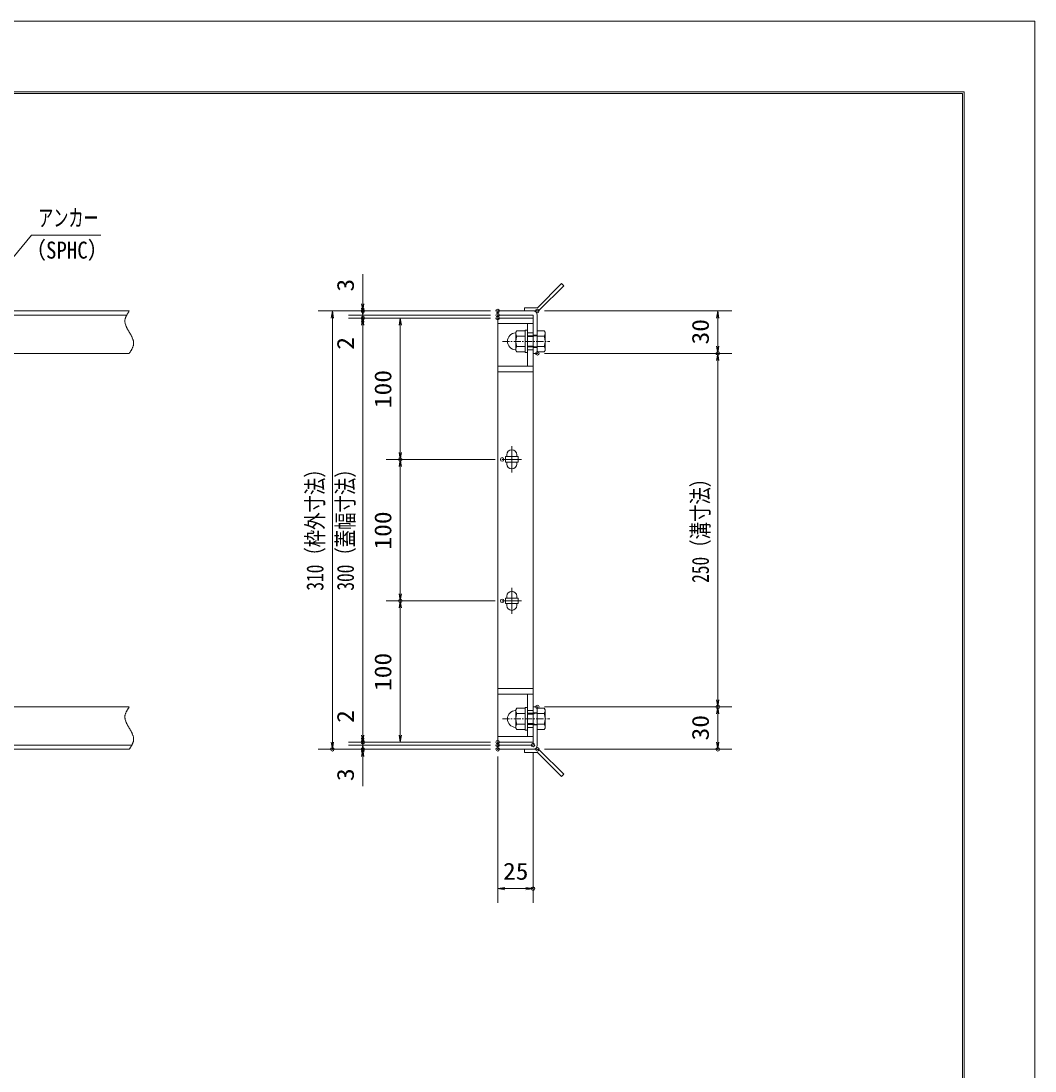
# Model space of a CAD drawing. Units: millimetres, scale not verified. Extents: x -1050 to 1050, y -742 to 742.
# Drawn here: x 333 to 1050, y 0 to 742 of the extents above; entities that cross this region are included whole.
import ezdxf
from ezdxf.enums import TextEntityAlignment as Align

# ---------------------------------------------------------------- set-up
doc = ezdxf.new("R2010")
doc.units = ezdxf.units.MM
doc.header["$LTSCALE"] = 5
doc.header["$PDMODE"] = 32
doc.header["$PDSIZE"] = 2.5
doc.linetypes.add('CHAIN1', pattern=[8, 5, -1, 1, -1])
doc.linetypes.add('DOUBLE_CHAIN1', pattern=[8.8, 5, -1, 0.6, -0.6, 0.6, -1])
for name, color, linetype, lineweight in [('0-0_7-図\u3000枠', 4, 'Continuous', 9), ('0-1_寸法注釈', 2, 'Continuous', 9), ('0-2_蓋', 5, 'Continuous', 9), ('0-3_0', 2, 'Continuous', 9), ('0-4_DEFPOINTS', 134, 'Continuous', 9), ('0-6_想像線', 134, 'DOUBLE_CHAIN1', 9), ('0-7_中心線', 6, 'CHAIN1', 9), ('0-8_締付部品', 7, 'Continuous', 9), ('0-9_枠', 7, 'Continuous', 9), ('0-B_アンカー', 7, 'Continuous', 9)]:
    doc.layers.add(name, color=color, linetype=linetype, lineweight=lineweight)
doc.styles.add('ＭＳ ゴシック', font='')
doc.styles.get('ＭＳ ゴシック').set_extended_font_data('MS Gothic')

# ---------------------------------------------------------------- blocks, each defined once
blk = doc.blocks.new('_OPEN')
at = {"layer": '0-3_0'}
blk.add_line((0, 0), (-5, 0), dxfattribs=at)
blk.add_lwpolyline([(-5, 0.833), (0, 0), (-5, -0.833)], dxfattribs=at)
blk = doc.blocks.new('A$C4F066A7F')
at = {"layer": '0-B_アンカー'}
for p, q in [((0, 96.52), (45.24, 96.52)), ((0, 85.02), (0, 96.52)), ((0, 85.02), (45.24, 85.02)), ((130.26, 0), (45.24, 85.02)), ((138.39, 8.13), (53.37, 93.15)), ((138.39, 8.13), (130.26, 0))]:
    blk.add_line(p, q, dxfattribs=at)
blk.add_arc((45.24, 85.02), 11.5, 45, 90, dxfattribs=at)
blk = doc.blocks.new('A$C6EB770D1')
at = {"layer": '0-B_アンカー'}
for p, q in [((130.257, 96.52), (45.237, 11.5)), ((138.388, 88.388), (53.368, 3.368)), ((138.388, 88.388), (130.257, 96.52)), ((0, 11.5), (45.237, 11.5)), ((0, 11.5), (0, 0)), ((0, 0), (45.237, 0))]:
    blk.add_line(p, q, dxfattribs=at)
blk.add_arc((45.237, 11.5), 11.5, 270, 315, dxfattribs=at)
blk = doc.blocks.new('A$C137235B9')
at = {"layer": '0-8_締付部品'}
for p, q in [((50.87, 77.528), (47.967, 72.5)), ((50.87, 77.528), (80.467, 77.528)), ((80.467, 80), (80.467, 0)), ((88.467, 80), (80.467, 80)), ((88.467, 80), (88.467, 0)), ((123.467, 2.472), (123.467, 77.528)), ((148.064, 77.528), (123.467, 77.528)), ((148.064, 77.528), (150.967, 72.5)), ((47.967, 72.5), (47.967, 7.5)), ((50.87, 58.764), (80.467, 58.764)), ((88.467, 60), (123.467, 60)), ((108.467, 56.615), (88.467, 56.615)), ((114.33, 60), (108.467, 56.615)), ((108.467, 20), (108.467, 60)), ((148.064, 58.764), (123.467, 58.764)), ((150.967, 7.5), (150.967, 72.5)), ((50.87, 2.472), (47.967, 7.5)), ((50.87, 21.236), (80.467, 21.236)), ((50.87, 2.472), (80.467, 2.472)), ((88.467, 0), (80.467, 0)), ((108.467, 23.385), (88.467, 23.385)), ((88.467, 20), (123.467, 20)), ((114.33, 20), (108.467, 23.385)), ((148.064, 21.236), (123.467, 21.236)), ((148.064, 2.472), (123.467, 2.472)), ((148.064, 2.472), (150.967, 7.5))]:
    blk.add_line(p, q, dxfattribs=at)
at = {"layer": '0-8_締付部品', "color": 6, "linetype": 'CHAIN1'}
blk.add_line((0, 40), (167.946, 40), dxfattribs=at)
at = {"layer": '0-8_締付部品'}
for centre, radius, start, end in [((47.967, 40), 30, 92.7294, 267.2706), ((46.467, 71.464), 1.5, 272.7294, 0), ((64.58, 68.146), 16.613, 180, 214.38425), ((110.064, 40), 62.097, 162.41205, 197.58795), ((134.354, 68.146), 16.613, 325.61575, 0), ((88.87, 40), 62.097, 342.41205, 17.58795), ((46.467, 8.536), 1.5, 0, 87.2706), ((64.58, 11.854), 16.613, 145.61575, 180), ((134.354, 11.854), 16.613, 0, 34.38425)]:
    blk.add_arc(centre, radius, start, end, dxfattribs=at)
at = {"layer": '0-9_枠'}
for p, q in [((108.467, 61.25), (123.467, 61.25)), ((108.467, 18.75), (123.467, 18.75))]:
    blk.add_line(p, q, dxfattribs=at)

msp = doc.modelspace()

# ---------------------------------------------------------------- linework, layer by layer
at = {"layer": '0-0_7-図\u3000枠'}
for p in [(-973.75, 691.25), (998.75, -691.25)]:
    msp.add_line(p, (998.75, 691.25), dxfattribs=at)
msp.add_lwpolyline([(-975, 692.5), (1000, 692.5), (1000, -692.5)], dxfattribs=at)
at = {"layer": '0-1_寸法注釈'}
for p, q in [((574.681, 542.475), (574.681, 563.588)), ((574.681, 539.475), (574.681, 544.475)), ((665.063, 537.475), (543.149, 537.475)), ((665.063, 537.475), (564.681, 537.475)), ((574.681, 534.475), (574.681, 537.475)), ((703.11, 537.475), (835.677, 537.475)), ((553.149, 532.475), (553.149, 232.475)), ((665.063, 534.475), (564.681, 534.475)), ((665.063, 534.475), (564.681, 534.475)), ((665.063, 532.475), (564.681, 532.475)), ((665.063, 532.475), (564.681, 532.475)), ((574.681, 534.475), (574.681, 532.475)), ((574.681, 529.475), (574.681, 524.475)), ((574.681, 527.475), (574.681, 506.362)), ((574.681, 527.475), (574.681, 237.475)), ((665.063, 532.475), (591.181, 532.475)), ((601.181, 527.475), (601.181, 437.475)), ((825.677, 532.475), (825.677, 512.475)), ((703.11, 507.475), (835.677, 507.475)), ((703.11, 507.475), (835.677, 507.475)), ((825.677, 502.475), (825.677, 262.475)), ((668.253, 432.475), (591.181, 432.475)), ((668.253, 432.475), (591.181, 432.475)), ((601.181, 427.475), (601.181, 337.475)), ((668.253, 332.475), (591.181, 332.475)), ((668.253, 332.475), (591.181, 332.475)), ((601.181, 237.475), (601.181, 327.475)), ((574.681, 237.475), (574.681, 258.588)), ((703.063, 257.475), (835.677, 257.475)), ((703.063, 257.475), (835.677, 257.475)), ((825.677, 252.475), (825.677, 232.475)), ((574.681, 235.475), (574.681, 240.475)), ((665.063, 232.475), (564.681, 232.475)), ((665.063, 232.475), (564.681, 232.475)), ((665.063, 230.475), (564.681, 230.475)), ((665.063, 230.475), (564.681, 230.475)), ((574.681, 230.475), (574.681, 232.475)), ((574.681, 230.475), (574.681, 227.475)), ((665.063, 232.475), (591.181, 232.475)), ((665.063, 227.475), (543.149, 227.475)), ((665.063, 227.475), (564.681, 227.475)), ((574.681, 225.475), (574.681, 220.475)), ((695.063, 225.475), (695.063, 118.953)), ((703.11, 227.475), (835.677, 227.475)), ((574.681, 222.475), (574.681, 201.362)), ((670.063, 222.475), (670.063, 118.953)), ((675.063, 128.953), (690.063, 128.953))]:
    msp.add_line(p, q, dxfattribs=at)
msp.add_lwpolyline([(389.478, 590.968), (340.425, 590.968), (312.702, 557.538)], dxfattribs=at)
at = {"layer": '0-2_蓋'}
for p, q in [((670.063, 532.475), (670.063, 232.475)), ((670.063, 532.475), (695.063, 532.475)), ((695.063, 528.475), (670.063, 528.475)), ((691.063, 528.475), (691.063, 521.978)), ((695.063, 532.475), (695.063, 521.978)), ((695.063, 521.978), (691.063, 521.978)), ((691.063, 509.978), (695.063, 509.978)), ((691.063, 509.978), (691.063, 498.475)), ((695.063, 509.978), (695.063, 254.972)), ((670.063, 498.475), (695.063, 498.475)), ((670.063, 494.475), (695.063, 494.475)), ((675.563, 434.475), (675.563, 430.475)), ((684.563, 434.475), (675.563, 434.475)), ((676.563, 435.725), (676.563, 434.475)), ((683.563, 435.725), (683.563, 434.475)), ((684.563, 434.475), (684.563, 430.475)), ((684.563, 430.475), (675.563, 430.475)), ((676.563, 430.475), (676.563, 429.225)), ((683.563, 430.475), (683.563, 429.225)), ((675.563, 334.475), (675.563, 330.475)), ((684.563, 334.475), (675.563, 334.475)), ((676.563, 335.725), (676.563, 334.475)), ((683.563, 335.725), (683.563, 334.475)), ((684.563, 334.475), (684.563, 330.475)), ((684.563, 330.475), (675.563, 330.475)), ((676.563, 330.475), (676.563, 329.225)), ((683.563, 330.475), (683.563, 329.225)), ((670.063, 270.475), (695.063, 270.475)), ((670.063, 266.475), (695.063, 266.475)), ((691.063, 254.972), (691.063, 266.475)), ((691.063, 254.972), (695.063, 254.972)), ((695.063, 242.972), (691.063, 242.972)), ((691.063, 236.475), (691.063, 242.972)), ((695.063, 232.475), (695.063, 242.972)), ((695.063, 236.475), (670.063, 236.475)), ((670.063, 232.475), (695.063, 232.475))]:
    msp.add_line(p, q, dxfattribs=at)
for centre, start, end in [((680.063, 435.725), 0, 180), ((680.063, 429.225), 180, 0), ((680.063, 335.725), 0, 180), ((680.063, 329.225), 180, 0)]:
    msp.add_arc(centre, 3.5, start, end, dxfattribs=at)
at = {"layer": '0-2_蓋', "color": 7}
for p in [(670.063, 532.475), (670.063, 232.475)]:
    msp.add_point(p, dxfattribs=at)
at = {"layer": '0-4_DEFPOINTS'}
msp.add_lwpolyline([(-1050, -742.5), (-1050, 742.5), (1050, 742.5), (1050, -742.5)], close=True, dxfattribs=at)
for p in [(574.681, 537.475), (670.063, 537.475), (670.063, 534.475), (698.11, 537.475), (574.681, 532.475), (670.063, 532.475), (670.063, 532.475), (698.11, 507.475), (825.677, 507.475), (601.181, 432.475), (673.253, 432.475), (601.181, 332.475), (601.181, 332.475), (673.253, 332.475), (673.253, 332.475), (698.063, 257.475), (825.677, 257.475), (574.681, 232.475), (670.063, 232.475), (670.063, 232.475), (670.063, 230.475), (670.063, 230.475), (695.063, 230.475), (553.149, 227.475), (574.681, 227.475), (670.063, 227.475), (670.063, 227.475), (698.11, 227.475), (825.677, 227.475), (695.063, 128.953)]:
    msp.add_point(p, dxfattribs=at)
at = {"layer": '0-6_想像線'}
for points in [[(409.55, 537.475), (409.359, 537.182), (409.169, 536.888), (408.98, 536.595), (408.792, 536.301), (408.608, 536.007), (408.427, 535.714), (408.249, 535.42), (408.076, 535.126), (407.909, 534.831), (407.747, 534.537), (407.592, 534.242), (407.443, 533.947), (407.303, 533.652), (407.171, 533.357), (407.048, 533.061), (406.935, 532.765), (406.832, 532.468), (406.741, 532.172), (406.661, 531.874), (406.593, 531.577), (406.538, 531.279), (406.497, 530.98), (406.47, 530.681), (406.458, 530.381), (406.46, 530.081), (406.476, 529.781), (406.505, 529.48), (406.547, 529.178), (406.601, 528.876), (406.666, 528.574), (406.743, 528.272), (406.829, 527.969), (406.926, 527.665), (407.032, 527.362), (407.147, 527.058), (407.27, 526.753), (407.401, 526.449), (407.538, 526.144), (407.683, 525.839)], [(407.683, 525.839), (407.833, 525.534), (407.989, 525.229), (408.15, 524.923), (408.316, 524.617), (408.485, 524.312), (408.657, 524.006), (408.833, 523.7), (409.01, 523.394), (409.189, 523.087), (409.369, 522.781), (409.55, 522.475)], [(411.417, 519.111), (411.267, 519.416), (411.111, 519.721), (410.95, 520.027), (410.784, 520.333), (410.615, 520.638), (410.443, 520.944), (410.267, 521.25), (410.09, 521.556), (409.911, 521.863), (409.731, 522.169), (409.55, 522.475)], [(409.55, 507.475), (409.741, 507.768), (409.931, 508.062), (410.12, 508.355), (410.308, 508.649), (410.492, 508.943), (410.673, 509.236), (410.851, 509.53), (411.024, 509.824), (411.191, 510.119), (411.353, 510.413), (411.508, 510.708), (411.657, 511.003), (411.797, 511.298), (411.929, 511.593), (412.052, 511.889), (412.165, 512.185), (412.268, 512.481), (412.359, 512.778), (412.439, 513.076), (412.507, 513.373), (412.562, 513.671), (412.603, 513.97), (412.63, 514.269), (412.642, 514.569), (412.64, 514.869), (412.624, 515.169), (412.595, 515.47), (412.553, 515.772), (412.499, 516.074), (412.434, 516.376), (412.357, 516.678), (412.271, 516.981), (412.174, 517.285), (412.068, 517.588), (411.953, 517.892), (411.83, 518.197), (411.699, 518.501), (411.562, 518.806), (411.417, 519.111)], [(409.55, 257.475), (409.359, 257.182), (409.169, 256.888), (408.98, 256.595), (408.792, 256.301), (408.608, 256.007), (408.427, 255.714), (408.249, 255.42), (408.076, 255.126), (407.909, 254.831), (407.747, 254.537), (407.592, 254.242), (407.443, 253.947), (407.303, 253.652), (407.171, 253.357), (407.048, 253.061), (406.935, 252.765), (406.832, 252.468), (406.741, 252.172), (406.661, 251.874), (406.593, 251.577), (406.538, 251.279), (406.497, 250.98), (406.47, 250.681), (406.458, 250.381), (406.46, 250.081), (406.476, 249.781), (406.505, 249.48), (406.547, 249.178), (406.601, 248.876), (406.666, 248.574), (406.743, 248.272), (406.829, 247.969), (406.926, 247.665), (407.032, 247.362), (407.147, 247.058), (407.27, 246.753), (407.401, 246.449), (407.538, 246.144), (407.683, 245.839)], [(407.683, 245.839), (407.833, 245.534), (407.989, 245.229), (408.15, 244.923), (408.316, 244.617), (408.485, 244.312), (408.657, 244.006), (408.833, 243.7), (409.01, 243.394), (409.189, 243.087), (409.369, 242.781), (409.55, 242.475)], [(411.417, 239.111), (411.267, 239.416), (411.111, 239.721), (410.95, 240.027), (410.784, 240.333), (410.615, 240.638), (410.443, 240.944), (410.267, 241.25), (410.09, 241.556), (409.911, 241.863), (409.731, 242.169), (409.55, 242.475)], [(409.55, 227.475), (409.741, 227.768), (409.931, 228.062), (410.12, 228.355), (410.308, 228.649), (410.492, 228.943), (410.673, 229.236), (410.851, 229.53), (411.024, 229.824), (411.191, 230.119), (411.353, 230.413), (411.508, 230.708), (411.657, 231.003), (411.797, 231.298), (411.929, 231.593), (412.052, 231.889), (412.165, 232.185), (412.268, 232.481), (412.359, 232.778), (412.439, 233.076), (412.507, 233.373), (412.562, 233.671), (412.603, 233.97), (412.63, 234.269), (412.642, 234.569), (412.64, 234.869), (412.624, 235.169), (412.595, 235.47), (412.553, 235.772), (412.499, 236.074), (412.434, 236.376), (412.357, 236.678), (412.271, 236.981), (412.174, 237.285), (412.068, 237.588), (411.953, 237.892), (411.83, 238.197), (411.699, 238.501), (411.562, 238.806), (411.417, 239.111)]]:
    msp.add_lwpolyline(points, dxfattribs=at)
at = {"layer": '0-7_中心線'}
for p, q in [((680.063, 441.775), (680.063, 423.175)), ((686.872, 432.475), (673.253, 432.475)), ((680.063, 341.775), (680.063, 323.175)), ((686.872, 332.475), (673.253, 332.475))]:
    msp.add_line(p, q, dxfattribs=at)
at = {"layer": '0-9_枠'}
for p, q in [((-795.45, 537.475), (409.55, 537.475)), ((670.063, 537.475), (695.063, 537.475)), ((670.063, 534.475), (670.063, 537.475)), ((-792.45, 534.475), (407.714, 534.475)), ((695.063, 534.475), (670.063, 534.475)), ((695.063, 507.475), (695.063, 534.475)), ((698.063, 507.475), (698.063, 534.475)), ((204.55, 507.475), (409.55, 507.475)), ((695.063, 507.475), (698.063, 507.475)), ((204.55, 257.475), (409.55, 257.475)), ((695.063, 257.475), (695.063, 230.475)), ((695.063, 257.475), (698.063, 257.475)), ((698.063, 257.475), (698.063, 230.475)), ((-792.45, 230.475), (411.386, 230.475)), ((695.063, 230.475), (670.063, 230.475)), ((670.063, 230.475), (670.063, 227.475)), ((-795.45, 227.475), (409.55, 227.475)), ((670.063, 227.475), (695.063, 227.475))]:
    msp.add_line(p, q, dxfattribs=at)
for centre, start, end in [((695.063, 534.475), 0, 90), ((695.063, 230.475), 270, 0)]:
    msp.add_arc(centre, 3, start, end, dxfattribs=at)

# ---------------------------------------------------------------- block references
at = {"layer": '0-1_寸法注釈'}
for p, rotation in [((574.681, 537.475), 270), ((553.149, 537.475), 90), ((574.681, 534.475), 270), ((825.677, 537.475), 90), ((574.681, 534.475), 90), ((574.681, 532.475), 90), ((574.681, 532.475), 90), ((601.181, 532.475), 90), ((825.677, 507.475), 270), ((825.677, 507.475), 90), ((601.181, 432.475), 270), ((601.181, 432.475), 90), ((601.181, 332.475), 270), ((601.181, 332.475), 90), ((825.677, 257.475), 270), ((825.677, 257.475), 90), ((553.149, 227.475), 270), ((574.681, 232.475), 270), ((574.681, 232.475), 270), ((574.681, 230.475), 270), ((574.681, 230.475), 90), ((601.181, 232.475), 270), ((825.677, 227.475), 270), ((574.681, 227.475), 90), ((670.063, 128.953), 180)]:
    msp.add_blockref('_OPEN', p, dxfattribs=dict(at, rotation=rotation))
msp.add_blockref('_OPEN', (695.063, 128.953), dxfattribs=at)
at = {"layer": '0-8_締付部品', "xscale": 0.2, "yscale": 0.2}
for p in [(673.369, 507.975), (673.369, 240.975)]:
    msp.add_blockref('A$C137235B9', p, dxfattribs=at)
at = {"layer": '0-B_アンカー', "xscale": 0.2, "yscale": 0.2}
for name, p in [('A$C6EB770D1', (689.063, 537.475)), ('A$C4F066A7F', (689.063, 208.171))]:
    msp.add_blockref(name, p, dxfattribs=at)

# ---------------------------------------------------------------- texts
at = {"layer": '0-1_寸法注釈', "color": 7, "style": 'ＭＳ ゴシック'}
for s, height, width, p in [('アンカー', 12.02, 0.65, (345.202, 593.655)), ('（SPHC）', 12.03, 0.9, (335.929, 570.865)), ('25', 12.02, 1.1, (673.829, 131.64))]:
    msp.add_text(s, height=height, dxfattribs=dict(at, width=width)).set_placement(p, align=Align.BOTTOM_LEFT)
for s, height, width, p in [('3', 12.02, 1.1, (571.994, 551.165)), ('30', 12.02, 1.1, (822.99, 513.742)), ('2', 12.02, 1.1, (571.994, 510.052)), ('100', 12.02, 1.1, (598.494, 468.72)), ('310（枠外寸法）', 12.02, 0.75, (550.462, 339.682)), ('300（蓋幅寸法）', 12.02, 0.75, (571.994, 339.682)), ('250（溝寸法）', 12.03, 0.75, (822.99, 345.184)), ('100', 12.02, 1.1, (598.494, 368.72)), ('100', 12.02, 1.1, (598.494, 268.72)), ('2', 12.02, 1.1, (571.994, 246.165)), ('30', 12.02, 1.1, (822.99, 233.742)), ('3', 12.02, 1.1, (571.994, 205.052))]:
    msp.add_text(s, height=height, rotation=90, dxfattribs=dict(at, width=width)).set_placement(p, align=Align.BOTTOM_LEFT)

doc.saveas('drawing.dxf')
